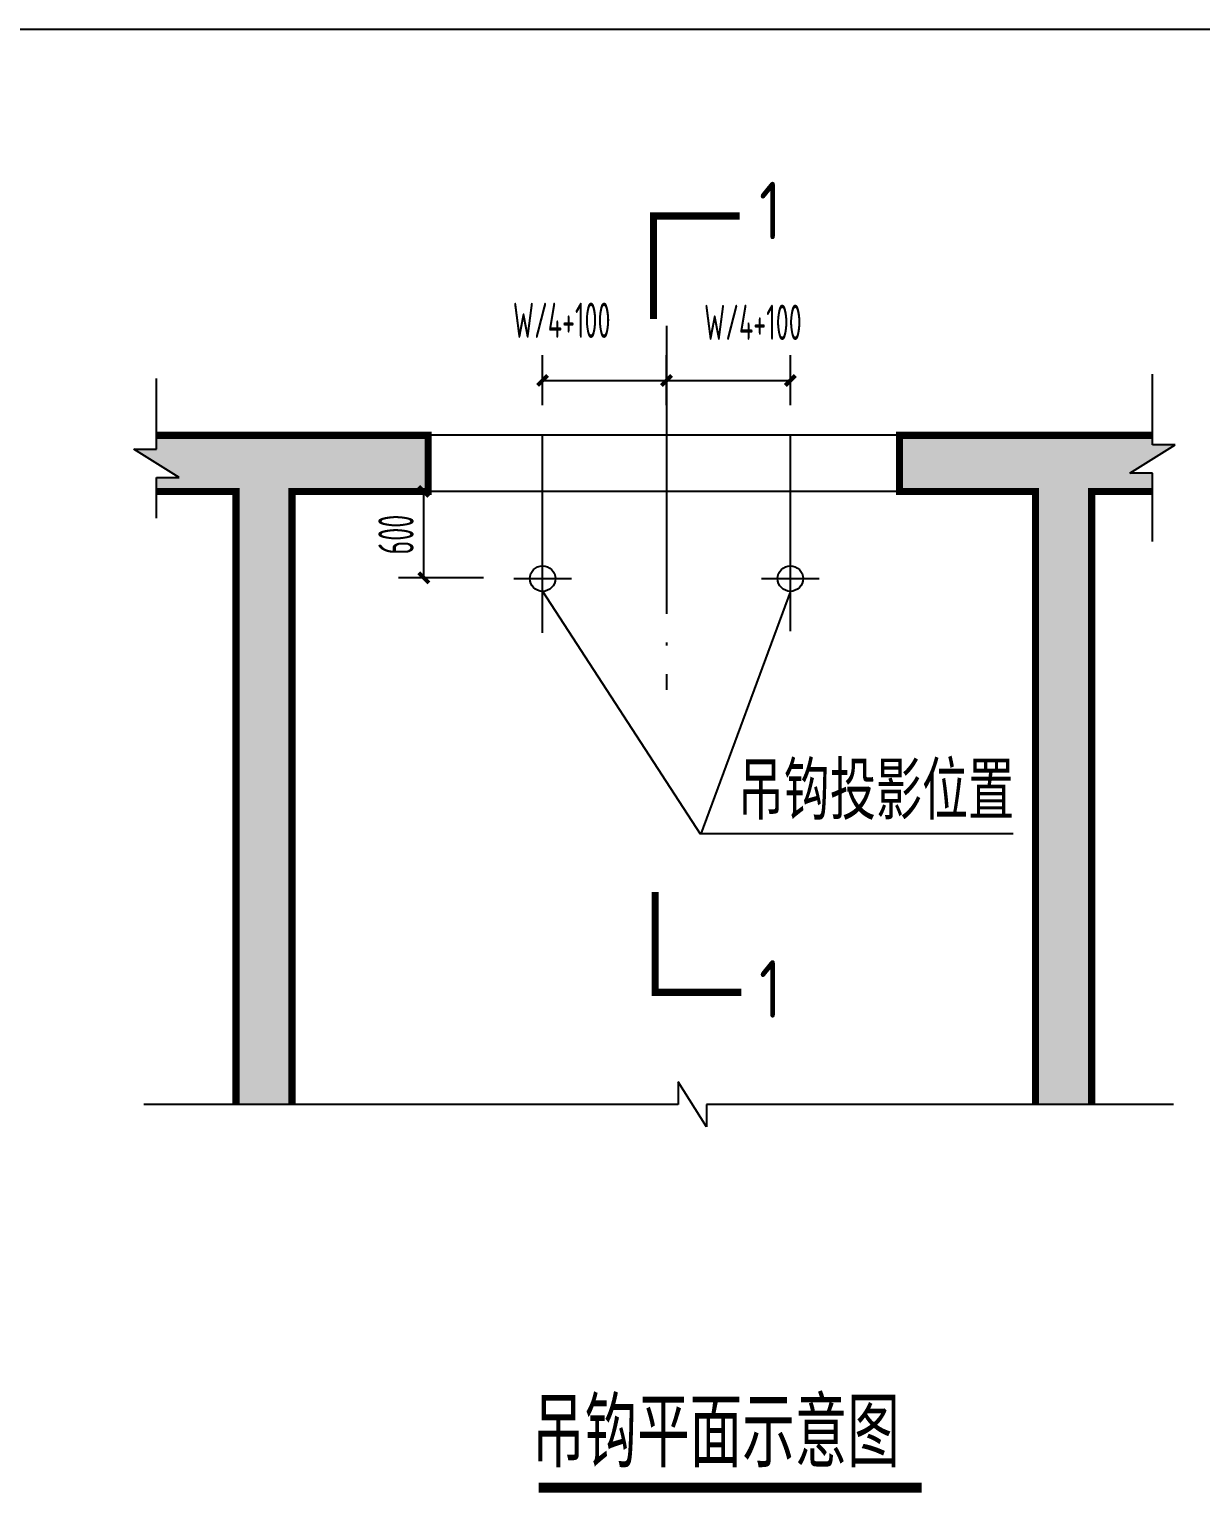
# Model space of a CAD drawing. Extents: x -473190 to 2138458, y -81875 to 2633646.
# Drawn here: x -282796 to -274660, y 148541 to 158708 of the extents above; entities that cross this region are included whole.
import ezdxf

# ---------------------------------------------------------------- set-up
doc = ezdxf.new("R2010")
doc.units = 0
doc.header["$LTSCALE"] = 1000
doc.linetypes.add('DOTE', pattern=[2.42, 2, -0.2, 0.02, -0.2])
for name, color, linetype in [('AXIS', 3, 'Continuous'), ('PUB_DIM', 3, 'Continuous'), ('TXT1', 3, 'Continuous'), ('ZZZ', 59, 'Continuous')]:
    doc.layers.add(name, color=color, linetype=linetype)
doc.layers.add('人防墙填充', color=13, linetype='Continuous', lineweight=13)
doc.styles.add('_TCH_DIM_T3', font='tssdeng.shx', dxfattribs={"width": 0.564706, "bigfont": '@@@tssdchn.shx'})
doc.styles.add('TYDG_02', font='TSSDENG', dxfattribs={"width": 0.8, "bigfont": 'TSSDCHN'})
doc.styles.add('XING', font='tssdeng.shx', dxfattribs={"width": 0.7, "height": 3, "bigfont": 'HZTXT.shx'})
doc.dimstyles.new('_TCH_ARCH&&70', dxfattribs={"dimtxt": 245, "dimasz": 70, "dimexe": 175, "dimexo": 210, "dimgap": 70, "dimtad": 1, "dimdec": 0, "dimzin": 0, "dimdsep": 46, "dimtxsty": '_TCH_DIM_T3', "dimblk": 'ARCHTICK', "dimcen": 0.09, "dimclrt": 7, "dimazin": 2, "dimtfac": 1, "dimtdec": 0, "dimtix": 1, "dimtmove": 2, "dimatfit": 3, "dimfxl": 0, "dimtolj": 1, "dimtzin": 0, "dimarcsym": 0})

# ---------------------------------------------------------------- blocks, each defined once
blk = doc.blocks.new('_ArchTick')
at = {"color": 0, "linetype": 'ByBlock', "const_width": 0.4}
blk.add_lwpolyline([(-0.5, -0.5), (0.5, 0.5)], dxfattribs=at)
blk = doc.blocks.new('*D119')
at = {"layer": 'Defpoints', "color": 0, "transparency": 16777216}
for p in [(-278371, 156268), (-279231, 155887), (-278371, 155887)]:
    blk.add_point(p, dxfattribs=at)
at = {"layer": 'PUB_DIM', "color": 0, "lineweight": -2, "transparency": 16777216}
for p, q in [((-279231, 156097), (-279231, 156443)), ((-278371, 156097), (-278371, 156443)), ((-279231, 156268), (-278371, 156268))]:
    blk.add_line(p, q, dxfattribs=at)
at = {"layer": 'PUB_DIM', "color": 0, "lineweight": -2, "transparency": 16777216, "xscale": 70, "yscale": 70, "zscale": 70, "rotation": 180}
blk.add_blockref('_ArchTick', (-279231, 156268), dxfattribs=at)
at = {"layer": 'PUB_DIM', "color": 0, "lineweight": -2, "transparency": 16777216, "xscale": 70, "yscale": 70, "zscale": 70}
blk.add_blockref('_ArchTick', (-278371, 156268), dxfattribs=at)
at = {"layer": 'PUB_DIM', "color": 7, "transparency": 16777216, "insert": (-279098, 156686), "char_height": 245, "attachment_point": 5, "style": '_TCH_DIM_T3'}
blk.add_mtext('\\A1;W/4+100', dxfattribs=at)
blk = doc.blocks.new('*D120')
at = {"layer": 'Defpoints', "color": 0, "transparency": 16777216}
for p in [(-277510, 156268), (-278371, 155887), (-277510, 155887)]:
    blk.add_point(p, dxfattribs=at)
at = {"layer": 'PUB_DIM', "color": 0, "lineweight": -2, "transparency": 16777216}
for p, q in [((-278371, 156097), (-278371, 156443)), ((-277510, 156097), (-277510, 156443)), ((-278371, 156268), (-277510, 156268))]:
    blk.add_line(p, q, dxfattribs=at)
at = {"layer": 'PUB_DIM', "color": 0, "lineweight": -2, "transparency": 16777216, "xscale": 70, "yscale": 70, "zscale": 70, "rotation": 180}
blk.add_blockref('_ArchTick', (-278371, 156268), dxfattribs=at)
at = {"layer": 'PUB_DIM', "color": 0, "lineweight": -2, "transparency": 16777216, "xscale": 70, "yscale": 70, "zscale": 70}
blk.add_blockref('_ArchTick', (-277510, 156268), dxfattribs=at)
at = {"layer": 'PUB_DIM', "color": 7, "transparency": 16777216, "insert": (-277770, 156672), "char_height": 245, "attachment_point": 5, "style": '_TCH_DIM_T3'}
blk.add_mtext('\\A1;W/4+100', dxfattribs=at)
blk = doc.blocks.new('*D121')
at = {"layer": 'Defpoints', "color": 0, "transparency": 16777216}
for p in [(-280056, 155497), (-279432, 155497), (-279432, 154897)]:
    blk.add_point(p, dxfattribs=at)
at = {"layer": 'PUB_DIM', "color": 0, "lineweight": -2, "transparency": 16777216}
for p, q in [((-279642, 155497), (-280231, 155497)), ((-280056, 154897), (-280056, 155497)), ((-279642, 154897), (-280231, 154897))]:
    blk.add_line(p, q, dxfattribs=at)
at = {"layer": 'PUB_DIM', "color": 0, "lineweight": -2, "transparency": 16777216, "xscale": 70, "yscale": 70, "zscale": 70}
for p, rotation in [((-280056, 155497), 90), ((-280056, 154897), 270)]:
    blk.add_blockref('_ArchTick', p, dxfattribs=dict(at, rotation=rotation))
at = {"layer": 'PUB_DIM', "color": 7, "transparency": 16777216, "insert": (-280249, 155197), "char_height": 245, "attachment_point": 5, "rotation": 90, "style": '_TCH_DIM_T3'}
blk.add_mtext('\\A1;600', dxfattribs=at)

msp = doc.modelspace()

# ---------------------------------------------------------------- hatches: boundary and pattern name
at = {"layer": '人防墙填充'}
h = msp.add_hatch(dxfattribs=at)
h.set_pattern_fill('钢筋混凝土', color=256, scale=50, style=0)
h.set_pattern_definition([(45, (-58394.93, 311755.37), (-88.38835, 88.38835), []), (50, (-58394.93, 311755.37), (358.6301, -31.37607), [37.5, -412.5]), (355, (-58394.93, 311755.37), (-69.37567, 376.09607), [30, -330]), (100.4514, (-58365.04, 311752.76), (289.2547, 344.71977), [31.8701, -350.57106]), (46.1842, (-58394.93, 311855.37), (533.6205, -82.7595), [56.25, -618.75]), (96.6356, (-58350.46, 311848.47), (467.3314, 487.0589), [47.8051, -525.8565]), (351.1842, (-58394.9, 311855.37), (467.331, 487.0593), [45, -495]), (21, (-58344.93, 311830.37), (298.45353, -201.30945), [37.5, -412.5]), (326, (-58344.93, 311830.37), (121.65767, 362.575), [30, -330]), (71.4514, (-58320.06, 311813.6), (420.1113, 161.26525), [31.8701, -350.57106]), (37.5, (-58394.93, 311755.37), (6.07993, 166.446927), [0, -326, 0, -335, 0, -331.25]), (7.5, (-58394.93, 311755.37), (131.53477, 197.20586), [0, -191, 0, -318.5, 0, -126.25]), (327.5, (-58506.43, 311755.37), (266.91122, -11.277436), [0, -125, 0, -390, 0, -517.5]), (317.5, (-58556.43, 311755.37), (291.59308, 50.0525), [0, -162.5, 0, -259, 0, -367.5])])
h.paths.add_polyline_path([(-281360.7, 155497.1), (-281360.7, 151239), (-280970.7, 151239), (-280970.7, 155497.1), (-280026, 155497.1), (-280026, 155887.1), (-281913.1, 155887.1), (-281913.1, 155789.9), (-282070.3, 155789.9), (-281755.9, 155593.5), (-281913.1, 155593.5), (-281913.1, 155497.1)])
h.paths.add_polyline_path([(-276752.5, 155887.1), (-276752.5, 155497.1), (-275807.8, 155497.1), (-275807.8, 151239), (-275417.8, 151239), (-275417.8, 155497.1), (-274994.5, 155497.1), (-274994.5, 155624.1), (-275151.7, 155624.1), (-274837.3, 155820.5), (-274994.5, 155820.5), (-274994.5, 155887.1)])

# ---------------------------------------------------------------- linework, layer by layer
at = {"layer": 'AXIS', "linetype": 'DOTE'}
for p, q in [((-278370.5, 156647.9), (-278370.5, 154118.4)), ((-279230.8, 154513.9), (-279230.8, 155887.1)), ((-277510.2, 154527), (-277510.2, 155887.1))]:
    msp.add_line(p, q, dxfattribs=at)
at = {"layer": 'AXIS'}
for p, q in [((-281913.1, 155789.9), (-281913.1, 156282.1)), ((-274994.5, 155820.5), (-274994.5, 156312.7)), ((-274994.5, 155887.1), (-280026, 155887.1)), ((-276752.5, 155887.1), (-276752.5, 155497.1)), ((-282070.3, 155789.9), (-281913.1, 155789.9)), ((-281755.9, 155593.5), (-282070.3, 155789.9)), ((-275151.7, 155624.1), (-274837.3, 155820.5)), ((-274837.3, 155820.5), (-274994.5, 155820.5)), ((-281913.1, 155312), (-281913.1, 155593.5)), ((-281913.1, 155593.5), (-281755.9, 155593.5)), ((-274994.5, 155624.1), (-275151.7, 155624.1)), ((-274994.5, 155149.9), (-274994.5, 155624.1)), ((-275807.8, 155497.1), (-280026, 155497.1)), ((-275807.8, 151239), (-275807.8, 155497.1)), ((-274994.5, 155497.1), (-275417.8, 155497.1)), ((-275417.8, 151239), (-275417.8, 155497.1)), ((-279431.7, 154891.6), (-279030, 154891.6)), ((-277711.1, 154891.6), (-277309.4, 154891.6)), ((-279230.8, 154803.2), (-278136.3, 153118.8)), ((-277510.2, 154803.2), (-278132.3, 153118.8)), ((-275962.8, 153118.8), (-278136.3, 153118.8)), ((-278289, 151396.2), (-278289, 151239)), ((-278092.6, 151081.8), (-278289, 151396.2)), ((-278289, 151239), (-281999.5, 151239)), ((-274848.9, 151239), (-278092.6, 151239)), ((-278092.6, 151239), (-278092.6, 151081.8))]:
    msp.add_line(p, q, dxfattribs=at)
at = {"layer": 'AXIS', "const_width": 50, "elevation": -39227.4}
for points in [[(-277862, 157410.6), (-278460.2, 157410.6), (-278460.2, 156695.1)], [(-281913.1, 155887.1), (-280026, 155887.1), (-280026, 155497.1), (-280970.7, 155497.1), (-280970.7, 151239)], [(-274994.5, 155887.1), (-276752.5, 155887.1), (-276752.5, 155497.1), (-275807.8, 155497.1), (-275807.8, 151239)], [(-281360.7, 151239), (-281360.7, 155497.1), (-281913.1, 155497.1)], [(-275417.8, 151239), (-275417.8, 155497.1), (-274994.5, 155497.1)], [(-277851.2, 152017.7), (-278449.4, 152017.7), (-278449.4, 152714.4)]]:
    msp.add_lwpolyline(points, dxfattribs=at)
at = {"layer": 'AXIS'}
for centre in [(-279230.8, 154891.6), (-277510.2, 154891.6)]:
    msp.add_circle(centre, 88.5, dxfattribs=at)
at = {"layer": 'TXT1', "const_width": 70}
msp.add_lwpolyline([(-279258.6, 148576), (-276599.3, 148576)], dxfattribs=at)
at = {"layer": 'ZZZ'}
msp.add_line((-282861.7, 158707.8), (-257361.7, 158707.8), dxfattribs=at)

# ---------------------------------------------------------------- texts
at = {"layer": 'PUB_DIM', "style": 'XING', "width": 0.8}
for s, p in [('1', (-277726.7, 157248.5, -39227.4)), (' 吊钩投影位置', (-278070, 153216.6, -39227.4)), ('1', (-277726.7, 151840.5, -39227.4))]:
    msp.add_text(s, height=400, rotation=360, dxfattribs=at).set_placement(p)
at = {"layer": 'TXT1', "style": 'TYDG_02', "width": 0.8}
msp.add_text('吊钩平面示意图', height=480, rotation=360, dxfattribs=at).set_placement((-279303.6, 148717.6))

# ---------------------------------------------------------------- dimensions: what is measured, and where the dimension line sits
at = {"layer": 'PUB_DIM'}
for base, p1, p2, picture, middle in [((-278370.5, 156268.5), (-279230.8, 155887.1), (-278370.5, 155887.1), '*D119', (-279098, 156686)), ((-277510.2, 156268.5), (-278370.5, 155887.1), (-277510.2, 155887.1), '*D120', (-277770.4, 156672))]:
    dim = msp.add_linear_dim(base=base, p1=p1, p2=p2, angle=0, text='W/4+100', dimstyle='_TCH_ARCH&&70', dxfattribs=at)
    dim.commit()
    dim.dimension.update_dxf_attribs({"geometry": picture, "text_midpoint": middle, "dimtype": 129})
dim = msp.add_aligned_dim(p1=(-279431.7025, 154896.6414), p2=(-279431.7025, 155497.1327), distance=624.5459, dimstyle='_TCH_ARCH&&70', dxfattribs=at)
dim.commit()
dim.dimension.update_dxf_attribs({"geometry": '*D121', "text_midpoint": (-280248.7484, 155196.8871)})

doc.saveas('drawing.dxf')
